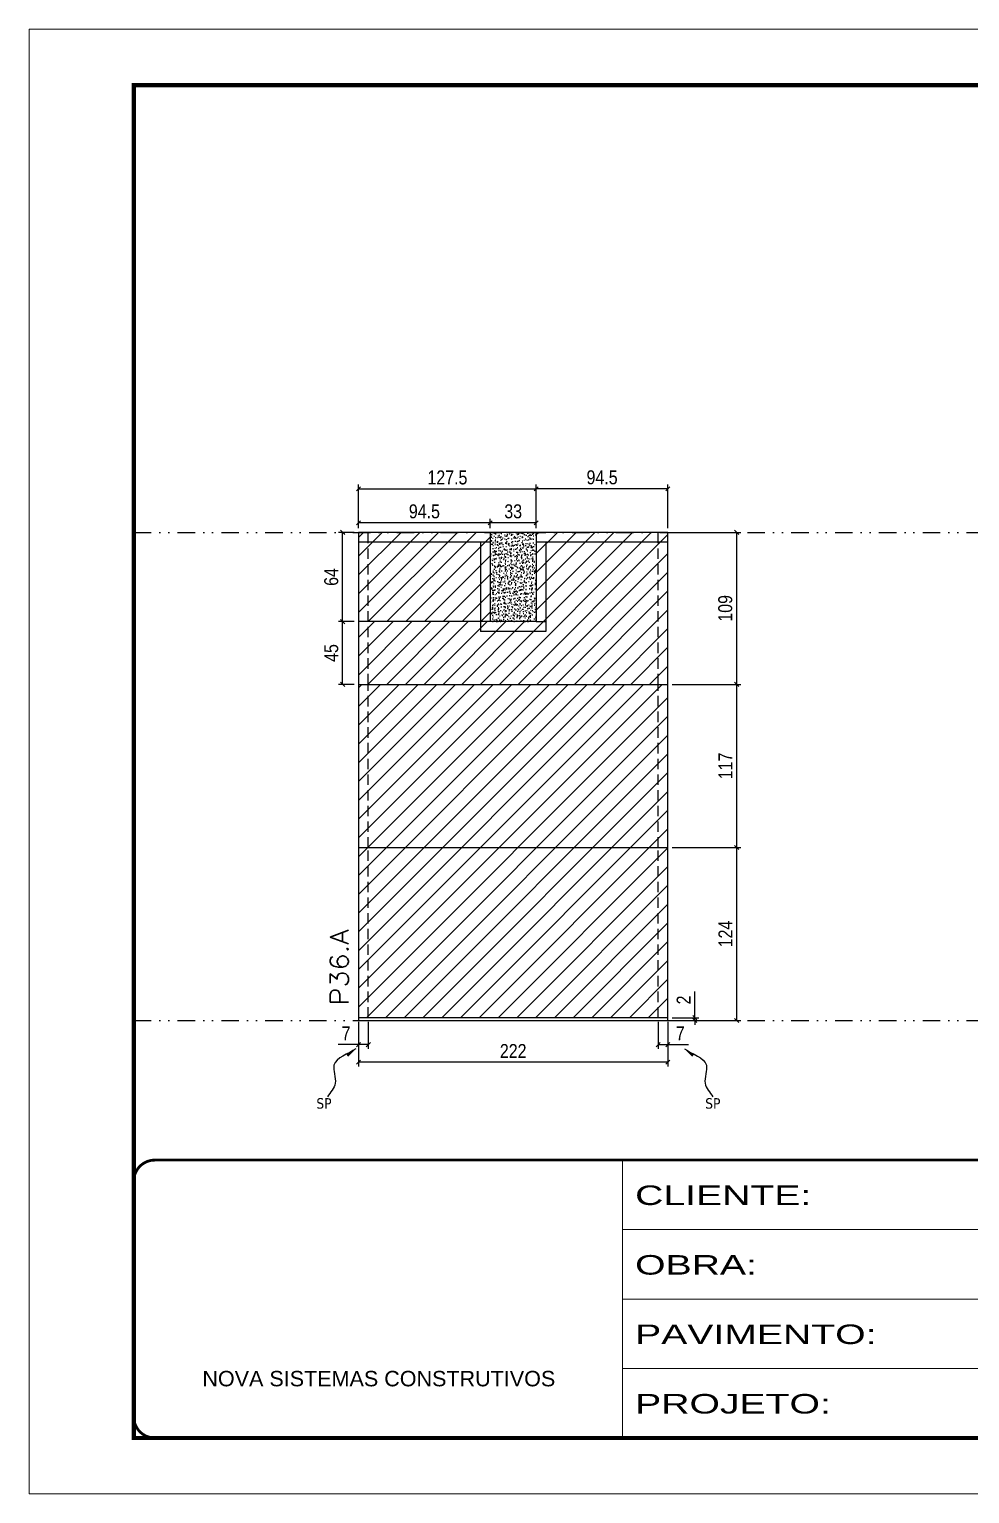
# Model space of a CAD drawing. Extents: x 14400 to 27878, y -21631 to 6985.
# Drawn here: x 15998 to 16673, y -6700 to -5650 of the extents above; entities that cross this region are included whole.
import ezdxf

# ---------------------------------------------------------------- set-up
doc = ezdxf.new("R2010")
doc.units = 0
for name, pattern in [('CONTINUO', [0]), ('DASHED', [0.75, 0.5, -0.25]), ('DIVIDE2', [0.625, 0.25, -0.125, 0, -0.125, 0, -0.125]), ('HIDDEN', [0.375, 0.25, -0.125])]:
    doc.linetypes.add(name, pattern=pattern)
for name, color, linetype in [('COTA', 241, 'Continuous'), ('Nível', 160, 'Continuous'), ('Painéis', 200, 'Continuous'), ('SARR_2.2x7', 40, 'Continuous'), ('Sarrafo de Pressão', 42, 'HIDDEN'), ('texto', 7, 'Continuous')]:
    doc.layers.add(name, color=color, linetype=linetype)
for name, color, linetype, lineweight in [('Folhas', 255, 'Continuous', 9), ('Hachura', 251, 'Continuous', 9), ('SARRAFO DE PRESSAO', 251, 'DASHED', 9), ('Texto Seção', 7, 'Continuous', 15)]:
    doc.layers.add(name, color=color, linetype=linetype, lineweight=lineweight)
doc.styles.add('ARIAL', font='arial.ttf')
doc.styles.add('COTA TECNICA', font='techl___.ttf', dxfattribs={"height": 10})
doc.styles.add('COTA TECNICA-50', font='techl___.ttf', dxfattribs={"height": 10})
doc.styles.add('REGUA-120', font='ROMANS.shx', dxfattribs={"height": 15})
doc.styles.get("Standard").update_dxf_attribs({"font": 'arial.ttf'})
doc.styles.add('Tecnologia', font='')
doc.styles.get('Tecnologia').set_extended_font_data('Forgotten Futurist')
doc.dimstyles.new('COTA PAINEL-50', dxfattribs={"dimtxt": 10, "dimasz": 3, "dimexe": 3, "dimexo": 3, "dimgap": 3, "dimtad": 1, "dimdec": 1, "dimzin": 12, "dimdsep": 46, "dimtxsty": 'COTA TECNICA-50', "dimblk1": 'OBLIQUE', "dimblk2": 'OBLIQUE', "dimsah": 1, "dimcen": 0.9, "dimclrd": 4, "dimclre": 4, "dimclrt": 240, "dimadec": 1, "dimazin": 3, "dimtfac": 1, "dimtdec": 1, "dimtmove": 0, "dimatfit": 3, "dimfxl": 1, "dimtolj": 1, "dimtzin": 12, "dimarcsym": 0})
doc.dimstyles.new('PAINEL', dxfattribs={"dimtxt": 10, "dimasz": 3, "dimexe": 3, "dimexo": 3, "dimgap": 3, "dimtad": 1, "dimdec": 1, "dimzin": 12, "dimdsep": 46, "dimtxsty": 'COTA TECNICA', "dimblk1": 'OBLIQUE', "dimblk2": 'OBLIQUE', "dimsah": 1, "dimcen": 0.9, "dimclrd": 4, "dimclre": 4, "dimclrt": 240, "dimadec": 1, "dimazin": 3, "dimtfac": 1, "dimtdec": 1, "dimtmove": 0, "dimatfit": 3, "dimfxl": 1, "dimtolj": 1, "dimtzin": 12, "dimarcsym": 0})
doc.dimstyles.get("Standard").update_dxf_attribs({"dimtxt": 0.18, "dimasz": 0.18, "dimexe": 0.18, "dimexo": 0.0625, "dimgap": 0.09, "dimtad": 0, "dimtih": 1, "dimtoh": 1, "dimdec": 4, "dimzin": 0, "dimdsep": 46, "dimtxsty": 'Standard', "dimcen": 0.09, "dimadec": 0, "dimazin": 0, "dimtfac": 1, "dimtdec": 4, "dimtofl": 0, "dimtmove": 0, "dimatfit": 3, "dimfxl": 1, "dimtolj": 1, "dimtzin": 0, "dimarcsym": 0})

# ---------------------------------------------------------------- blocks, each defined once
blk = doc.blocks.new('9999999999')
at = {"color": 30, "linetype": 'CONTINUO'}
for p, q in [((98564.6, 34230.2), (98564.6, 34429.4)), ((98564.6, 34379.6), (99584, 34379.6)), ((98564.6, 34329.8), (99488, 34329.8)), ((98564.6, 34280), (99488, 34280))]:
    blk.add_line(p, q, dxfattribs=at)
at = {"color": 30, "linetype": 'CONTINUO', "const_width": 2}
blk.add_lwpolyline([(99584, 34230.2), (99584, 34414.4, 0.414214), (99569, 34429.4), (98229, 34429.4, 0.414214), (98214, 34414.4), (98214, 34245.2, 0.414214), (98229, 34230.2), (99584, 34230.2)], format="xyb", dxfattribs=at)
at = {"layer": 'Folhas'}
blk.add_lwpolyline([(98139, 34190.2), (99624, 34190.2), (99624, 35240.2), (98139, 35240.2)], close=True, dxfattribs=at)
at = {"layer": 'Folhas', "color": 30, "const_width": 3}
blk.add_lwpolyline([(98214, 34230.2), (99584, 34230.2), (99584, 35200.2), (98214, 35200.2)], close=True, dxfattribs=at)
at = {"color": 7, "linetype": 'Continuous', "ltscale": 5, "style": 'ARIAL'}
blk.add_text('NOVA SISTEMAS CONSTRUTIVOS', height=11.059, dxfattribs=at).set_placement((98263.2, 34267.2))
at = {"layer": 'Folhas', "color": 7, "style": 'Tecnologia', "width": 1.5}
for s, p in [('CLIENTE:', (98573.7, 34397.2)), ('OBRA:', (98573.7, 34347.3)), ('PAVIMENTO:', (98573.7, 34297.5)), ('PROJETO:', (98573.7, 34247.7))]:
    blk.add_text(s, height=14, dxfattribs=at).set_placement(p)
blk = doc.blocks.new('_Oblique')
at = {"color": 0, "linetype": 'ByBlock', "lineweight": -2}
blk.add_line((-0.5, -0.5), (0.5, 0.5), dxfattribs=at)
blk = doc.blocks.new('*D2451')
at = {"layer": 'COTA', "color": 4, "lineweight": -2, "transparency": 16777216}
for p, q in [((16234.7, -6361.3), (16234.7, -6393.2)), ((16456.7, -6361.3), (16456.7, -6393.2)), ((16456.7, -6390.2), (16234.7, -6390.2))]:
    blk.add_line(p, q, dxfattribs=at)
at = {"layer": 'Defpoints', "color": 0, "transparency": 16777216}
for p in [(16234.7, -6358.3), (16456.7, -6358.3), (16234.7, -6390.2)]:
    blk.add_point(p, dxfattribs=at)
at = {"layer": 'COTA', "color": 4, "lineweight": -2, "transparency": 16777216, "xscale": 3, "yscale": 3, "zscale": 3, "rotation": 180}
blk.add_blockref('_Oblique', (16234.7, -6390.2), dxfattribs=at)
at = {"layer": 'COTA', "color": 4, "lineweight": -2, "transparency": 16777216, "xscale": 3, "yscale": 3, "zscale": 3}
blk.add_blockref('_Oblique', (16456.7, -6390.2), dxfattribs=at)
at = {"layer": 'COTA', "color": 240, "transparency": 16777216, "insert": (16345.7, -6382.2), "char_height": 10, "attachment_point": 5, "style": 'COTA TECNICA'}
blk.add_mtext('\\A1;222', dxfattribs=at)
blk = doc.blocks.new('*D2452')
at = {"layer": 'COTA', "color": 4, "lineweight": -2, "transparency": 16777216}
for p, q in [((16449.7, -6361.3), (16449.7, -6380.6)), ((16456.7, -6363.3), (16456.7, -6380.6)), ((16449.7, -6377.6), (16456.7, -6377.6)), ((16456.7, -6377.6), (16471.4, -6377.6))]:
    blk.add_line(p, q, dxfattribs=at)
at = {"layer": 'Defpoints', "color": 0, "transparency": 16777216}
for p in [(16449.7, -6358.3), (16456.7, -6360.3), (16456.7, -6377.6)]:
    blk.add_point(p, dxfattribs=at)
at = {"layer": 'COTA', "color": 4, "lineweight": -2, "transparency": 16777216, "xscale": 3, "yscale": 3, "zscale": 3, "rotation": 180}
blk.add_blockref('_Oblique', (16449.7, -6377.6), dxfattribs=at)
at = {"layer": 'COTA', "color": 4, "lineweight": -2, "transparency": 16777216, "xscale": 3, "yscale": 3, "zscale": 3}
blk.add_blockref('_Oblique', (16456.7, -6377.6), dxfattribs=at)
at = {"layer": 'COTA', "color": 240, "transparency": 16777216, "insert": (16465.6, -6369.5), "char_height": 10, "attachment_point": 5, "style": 'COTA TECNICA-50'}
blk.add_mtext('\\A1;7', dxfattribs=at)
blk = doc.blocks.new('*D2453')
at = {"layer": 'COTA', "color": 4, "lineweight": -2, "transparency": 16777216}
for p, q in [((16241.7, -6361.3), (16241.7, -6380.6)), ((16234.7, -6363.3), (16234.7, -6380.6)), ((16234.7, -6377.6), (16220, -6377.6)), ((16241.7, -6377.6), (16234.7, -6377.6))]:
    blk.add_line(p, q, dxfattribs=at)
at = {"layer": 'Defpoints', "color": 0, "transparency": 16777216}
for p in [(16234.7, -6360.3), (16241.7, -6358.3), (16234.7, -6377.6)]:
    blk.add_point(p, dxfattribs=at)
at = {"layer": 'COTA', "color": 4, "lineweight": -2, "transparency": 16777216, "xscale": 3, "yscale": 3, "zscale": 3, "rotation": 180}
blk.add_blockref('_Oblique', (16234.7, -6377.6), dxfattribs=at)
at = {"layer": 'COTA', "color": 4, "lineweight": -2, "transparency": 16777216, "xscale": 3, "yscale": 3, "zscale": 3}
blk.add_blockref('_Oblique', (16241.7, -6377.6), dxfattribs=at)
at = {"layer": 'COTA', "color": 240, "transparency": 16777216, "insert": (16225.8, -6369.5), "char_height": 10, "attachment_point": 5, "style": 'COTA TECNICA-50'}
blk.add_mtext('\\A1;7', dxfattribs=at)
blk = doc.blocks.new('*D2454')
at = {"layer": 'COTA', "color": 4, "lineweight": -2, "transparency": 16777216}
for p, q in [((16476, -6358.3), (16476, -6339.5)), ((16459.7, -6358.3), (16479, -6358.3)), ((16459.7, -6360.3), (16479, -6360.3)), ((16476, -6360.3), (16476, -6358.3)), ((16476, -6360.3), (16476, -6363.3))]:
    blk.add_line(p, q, dxfattribs=at)
at = {"layer": 'Defpoints', "color": 0, "transparency": 16777216}
for p in [(16456.7, -6358.3), (16456.7, -6360.3), (16476, -6360.3)]:
    blk.add_point(p, dxfattribs=at)
at = {"layer": 'COTA', "color": 4, "lineweight": -2, "transparency": 16777216, "xscale": 3, "yscale": 3, "zscale": 3}
for p, rotation in [((16476, -6358.3), 270), ((16476, -6360.3), 90)]:
    blk.add_blockref('_Oblique', p, dxfattribs=dict(at, rotation=rotation))
at = {"layer": 'COTA', "color": 240, "transparency": 16777216, "insert": (16468, -6345.6), "char_height": 10, "attachment_point": 5, "rotation": 90, "style": 'COTA TECNICA-50'}
blk.add_mtext('\\A1;2', dxfattribs=at)
blk = doc.blocks.new('*D2455')
at = {"layer": 'COTA', "color": 4, "lineweight": -2, "transparency": 16777216}
for p, q in [((16459.7, -6119.3), (16509.1, -6119.3)), ((16506.1, -6236.3), (16506.1, -6119.3)), ((16459.7, -6236.3), (16509.1, -6236.3))]:
    blk.add_line(p, q, dxfattribs=at)
at = {"layer": 'Defpoints', "color": 0, "transparency": 16777216}
for p in [(16456.7, -6119.3), (16506.1, -6119.3), (16456.7, -6236.3)]:
    blk.add_point(p, dxfattribs=at)
at = {"layer": 'COTA', "color": 4, "lineweight": -2, "transparency": 16777216, "xscale": 3, "yscale": 3, "zscale": 3}
for p, rotation in [((16506.1, -6119.3), 90), ((16506.1, -6236.3), 270)]:
    blk.add_blockref('_Oblique', p, dxfattribs=dict(at, rotation=rotation))
at = {"layer": 'COTA', "color": 240, "transparency": 16777216, "insert": (16498, -6177.8), "char_height": 10, "attachment_point": 5, "rotation": 90, "style": 'COTA TECNICA-50'}
blk.add_mtext('\\A1;117', dxfattribs=at)
blk = doc.blocks.new('*D2470')
at = {"layer": 'COTA', "color": 4, "linetype": 'ByBlock', "lineweight": -2, "transparency": 16777216}
for p, q in [((16459.7, -6236.3), (16509.1, -6236.3)), ((16506.1, -6360.3), (16506.1, -6236.3)), ((16459.7, -6360.3), (16509.1, -6360.3))]:
    blk.add_line(p, q, dxfattribs=at)
at = {"layer": 'Defpoints', "color": 0, "linetype": 'ByBlock', "transparency": 16777216}
for p in [(16456.7, -6236.3), (16506.1, -6236.3), (16456.7, -6360.3)]:
    blk.add_point(p, dxfattribs=at)
at = {"layer": 'COTA', "color": 4, "linetype": 'ByBlock', "lineweight": -2, "transparency": 16777216, "xscale": 3, "yscale": 3, "zscale": 3}
for p, rotation in [((16506.1, -6236.3), 90), ((16506.1, -6360.3), 270)]:
    blk.add_blockref('_Oblique', p, dxfattribs=dict(at, rotation=rotation))
at = {"layer": 'COTA', "color": 240, "linetype": 'ByBlock', "transparency": 16777216, "insert": (16498, -6298.3), "char_height": 10, "attachment_point": 5, "rotation": 90, "style": 'COTA TECNICA'}
blk.add_mtext('\\A1;124', dxfattribs=at)
blk = doc.blocks.new('*D2471')
at = {"layer": 'COTA', "color": 4, "linetype": 'ByBlock', "lineweight": -2, "transparency": 16777216}
for p, q in [((16459.7, -6236.3), (16509.1, -6236.3)), ((16506.1, -6360.3), (16506.1, -6236.3)), ((16459.7, -6360.3), (16509.1, -6360.3))]:
    blk.add_line(p, q, dxfattribs=at)
at = {"layer": 'Defpoints', "color": 0, "linetype": 'ByBlock', "transparency": 16777216}
for p in [(16456.7, -6236.3), (16506.1, -6236.3), (16456.7, -6360.3)]:
    blk.add_point(p, dxfattribs=at)
at = {"layer": 'COTA', "color": 4, "linetype": 'ByBlock', "lineweight": -2, "transparency": 16777216, "xscale": 3, "yscale": 3, "zscale": 3}
for p, rotation in [((16506.1, -6236.3), 90), ((16506.1, -6360.3), 270)]:
    blk.add_blockref('_Oblique', p, dxfattribs=dict(at, rotation=rotation))
at = {"layer": 'COTA', "color": 240, "linetype": 'ByBlock', "transparency": 16777216, "insert": (16498, -6298.3), "char_height": 10, "attachment_point": 5, "rotation": 90, "style": 'COTA TECNICA'}
blk.add_mtext('\\A1;124', dxfattribs=at)
blk = doc.blocks.new('*D2472')
at = {"layer": 'COTA', "color": 4, "lineweight": -2, "transparency": 16777216}
for p, q in [((16459.7, -6010.3), (16509.1, -6010.3)), ((16506.1, -6119.3), (16506.1, -6010.3)), ((16459.7, -6119.3), (16509.1, -6119.3))]:
    blk.add_line(p, q, dxfattribs=at)
at = {"layer": 'Defpoints', "color": 0, "transparency": 16777216}
for p in [(16456.7, -6010.3), (16506.1, -6010.3), (16456.7, -6119.3)]:
    blk.add_point(p, dxfattribs=at)
at = {"layer": 'COTA', "color": 4, "lineweight": -2, "transparency": 16777216, "xscale": 3, "yscale": 3, "zscale": 3}
for p, rotation in [((16506.1, -6010.3), 90), ((16506.1, -6119.3), 270)]:
    blk.add_blockref('_Oblique', p, dxfattribs=dict(at, rotation=rotation))
at = {"layer": 'COTA', "color": 240, "transparency": 16777216, "insert": (16497.9, -6064.8), "char_height": 10, "attachment_point": 5, "rotation": 90, "style": 'COTA TECNICA'}
blk.add_mtext('\\A1;109', dxfattribs=at)
blk = doc.blocks.new('*D2483')
at = {"layer": 'COTA', "color": 4, "lineweight": -2, "transparency": 16777216}
for p, q in [((16231.7, -6074.3), (16220.3, -6074.3)), ((16223.3, -6119.3), (16223.3, -6074.3)), ((16231.7, -6119.3), (16220.3, -6119.3))]:
    blk.add_line(p, q, dxfattribs=at)
at = {"layer": 'Defpoints', "color": 0, "transparency": 16777216}
for p in [(16223.3, -6074.3), (16234.7, -6074.3), (16234.7, -6119.3)]:
    blk.add_point(p, dxfattribs=at)
at = {"layer": 'COTA', "color": 4, "lineweight": -2, "transparency": 16777216, "xscale": 3, "yscale": 3, "zscale": 3}
for p, rotation in [((16223.3, -6074.3), 90), ((16223.3, -6119.3), 270)]:
    blk.add_blockref('_Oblique', p, dxfattribs=dict(at, rotation=rotation))
at = {"layer": 'COTA', "color": 240, "transparency": 16777216, "insert": (16215.2, -6096.8), "char_height": 10, "attachment_point": 5, "rotation": 90, "style": 'COTA TECNICA'}
blk.add_mtext('\\A1;45', dxfattribs=at)
blk = doc.blocks.new('*D2484')
at = {"layer": 'COTA', "color": 4, "lineweight": -2, "transparency": 16777216}
for p, q in [((16231.7, -6010.3), (16220.3, -6010.3)), ((16223.3, -6074.3), (16223.3, -6010.3)), ((16231.7, -6074.3), (16220.3, -6074.3))]:
    blk.add_line(p, q, dxfattribs=at)
at = {"layer": 'Defpoints', "color": 0, "transparency": 16777216}
for p in [(16223.3, -6010.3), (16234.7, -6010.3), (16234.7, -6074.3)]:
    blk.add_point(p, dxfattribs=at)
at = {"layer": 'COTA', "color": 4, "lineweight": -2, "transparency": 16777216, "xscale": 3, "yscale": 3, "zscale": 3}
for p, rotation in [((16223.3, -6010.3), 90), ((16223.3, -6074.3), 270)]:
    blk.add_blockref('_Oblique', p, dxfattribs=dict(at, rotation=rotation))
at = {"layer": 'COTA', "color": 240, "transparency": 16777216, "insert": (16215.2, -6042.3), "char_height": 10, "attachment_point": 5, "rotation": 90, "style": 'COTA TECNICA'}
blk.add_mtext('\\A1;64', dxfattribs=at)
blk = doc.blocks.new('*D2485')
at = {"layer": 'COTA', "color": 4, "lineweight": -2, "transparency": 16777216}
for p, q in [((16234.7, -6007.3), (16234.7, -6000.5)), ((16329.2, -6003.5), (16234.7, -6003.5)), ((16329.2, -6007.3), (16329.2, -6000.5))]:
    blk.add_line(p, q, dxfattribs=at)
at = {"layer": 'Defpoints', "color": 0, "transparency": 16777216}
for p in [(16234.7, -6003.5), (16234.7, -6010.3), (16329.2, -6010.3)]:
    blk.add_point(p, dxfattribs=at)
at = {"layer": 'COTA', "color": 4, "lineweight": -2, "transparency": 16777216, "xscale": 3, "yscale": 3, "zscale": 3, "rotation": 180}
blk.add_blockref('_Oblique', (16234.7, -6003.5), dxfattribs=at)
at = {"layer": 'COTA', "color": 4, "lineweight": -2, "transparency": 16777216, "xscale": 3, "yscale": 3, "zscale": 3}
blk.add_blockref('_Oblique', (16329.2, -6003.5), dxfattribs=at)
at = {"layer": 'COTA', "color": 240, "transparency": 16777216, "insert": (16282, -5995.3), "char_height": 10, "attachment_point": 5, "style": 'COTA TECNICA'}
blk.add_mtext('\\A1;94.5', dxfattribs=at)
blk = doc.blocks.new('*D2486')
at = {"layer": 'COTA', "color": 4, "lineweight": -2, "transparency": 16777216}
for p, q in [((16234.7, -6007.3), (16234.7, -5976.1)), ((16234.7, -5979.1), (16362.2, -5979.1)), ((16362.2, -6007.3), (16362.2, -5976.1))]:
    blk.add_line(p, q, dxfattribs=at)
at = {"layer": 'Defpoints', "color": 0, "transparency": 16777216}
for p in [(16362.2, -5979.1), (16234.7, -6010.3), (16362.2, -6010.3)]:
    blk.add_point(p, dxfattribs=at)
at = {"layer": 'COTA', "color": 4, "lineweight": -2, "transparency": 16777216, "xscale": 3, "yscale": 3, "zscale": 3, "rotation": 180}
blk.add_blockref('_Oblique', (16234.7, -5979.1), dxfattribs=at)
at = {"layer": 'COTA', "color": 4, "lineweight": -2, "transparency": 16777216, "xscale": 3, "yscale": 3, "zscale": 3}
blk.add_blockref('_Oblique', (16362.2, -5979.1), dxfattribs=at)
at = {"layer": 'COTA', "color": 240, "transparency": 16777216, "insert": (16298.5, -5971), "char_height": 10, "attachment_point": 5, "style": 'COTA TECNICA'}
blk.add_mtext('\\A1;127.5', dxfattribs=at)
blk = doc.blocks.new('*D2487')
at = {"layer": 'COTA', "color": 4, "lineweight": -2, "transparency": 16777216}
for p, q in [((16329.2, -6007.3), (16329.2, -6000.5)), ((16362.2, -6003.5), (16329.2, -6003.5)), ((16362.2, -6007.3), (16362.2, -6000.5))]:
    blk.add_line(p, q, dxfattribs=at)
at = {"layer": 'Defpoints', "color": 0, "transparency": 16777216}
for p in [(16329.2, -6003.5), (16329.2, -6010.3), (16362.2, -6010.3)]:
    blk.add_point(p, dxfattribs=at)
at = {"layer": 'COTA', "color": 4, "lineweight": -2, "transparency": 16777216, "xscale": 3, "yscale": 3, "zscale": 3, "rotation": 180}
blk.add_blockref('_Oblique', (16329.2, -6003.5), dxfattribs=at)
at = {"layer": 'COTA', "color": 4, "lineweight": -2, "transparency": 16777216, "xscale": 3, "yscale": 3, "zscale": 3}
blk.add_blockref('_Oblique', (16362.2, -6003.5), dxfattribs=at)
at = {"layer": 'COTA', "color": 240, "transparency": 16777216, "insert": (16345.7, -5995.3), "char_height": 10, "attachment_point": 5, "style": 'COTA TECNICA'}
blk.add_mtext('\\A1;33', dxfattribs=at)
blk = doc.blocks.new('*D2488')
at = {"layer": 'COTA', "color": 4, "lineweight": -2, "transparency": 16777216}
for p, q in [((16362.2, -6007.3), (16362.2, -5976.1)), ((16456.7, -5979.1), (16362.2, -5979.1)), ((16456.7, -6007.3), (16456.7, -5976.1))]:
    blk.add_line(p, q, dxfattribs=at)
at = {"layer": 'Defpoints', "color": 0, "transparency": 16777216}
for p in [(16362.2, -5979.1), (16362.2, -6010.3), (16456.7, -6010.3)]:
    blk.add_point(p, dxfattribs=at)
at = {"layer": 'COTA', "color": 4, "lineweight": -2, "transparency": 16777216, "xscale": 3, "yscale": 3, "zscale": 3, "rotation": 180}
blk.add_blockref('_Oblique', (16362.2, -5979.1), dxfattribs=at)
at = {"layer": 'COTA', "color": 4, "lineweight": -2, "transparency": 16777216, "xscale": 3, "yscale": 3, "zscale": 3}
blk.add_blockref('_Oblique', (16456.7, -5979.1), dxfattribs=at)
at = {"layer": 'COTA', "color": 240, "transparency": 16777216, "insert": (16409.5, -5970.9), "char_height": 10, "attachment_point": 5, "style": 'COTA TECNICA'}
blk.add_mtext('\\A1;94.5', dxfattribs=at)

msp = doc.modelspace()

# ---------------------------------------------------------------- hatches: boundary and pattern name
at = {"layer": 'COTA'}
h = msp.add_hatch(dxfattribs=at)
h.set_pattern_fill('AR-CONC', color=256, scale=0.03)
h.set_pattern_definition([(50, (13.93, 1e-11), (5.4655401, -0.4781726), [0.5715, -6.2865]), (355, (13.93, 1e-11), (-1.0573026, 5.7317054), [0.4572, -5.0292175]), (100.451445, (14.3854, -0.04), (4.4082374, 5.2535326), [0.4857003, -5.3427073]), (46.1842, (13.93, 1.524), (8.1323712, -1.2612698), [0.85725, -9.42975]), (96.63556, (14.608, 1.419), (7.122124, 7.4227837), [0.7285507, -8.0140682]), (351.18415, (13.93, 1.524), (7.122124, 7.4227837), [0.685799, -7.543792]), (21, (14.692, 1.143), (4.5484317, -3.067956), [0.5715, -6.2865]), (326, (14.692, 1.143), (1.8540609, 5.525639), [0.4572, -5.0292]), (71.451445, (15.071, 0.8873), (6.4024926, 2.457683), [0.4857003, -5.3426981]), (37.5, (13.93, 1e-11), (0.0926581, 2.53665117), [0, -4.96824, 0, -5.1054, 0, -5.04825]), (7.5, (13.93, 1e-11), (2.00458988, 3.00541724), [0, -2.91084, 0, -4.85394, 0, -1.92405]), (327.5, (12.2307, 1e-11), (4.06771786, -0.17186232), [0, -1.905, 0, -5.9436, 0, -7.8867]), (317.5, (11.4687, 1e-11), (4.44387544, 0.7627947), [0, -2.4765, 0, -3.94716, 0, -5.6007])])
h.paths.add_polyline_path([(16329.21, -6074.32), (16362.21, -6074.32), (16362.21, -6010.32), (16329.21, -6010.32)])
at = {"layer": 'Hachura', "linetype": 'ByBlock'}
h = msp.add_hatch(dxfattribs=at)
h.set_pattern_fill('ANSI31', color=256, scale=3)
h.set_pattern_definition([(45, (-3170, 0), (-6.735192, 6.735192), [])])
h.paths.add_polyline_path([(16329.21, -6074.32), (16329.21, -6010.32), (16234.71, -6010.32), (16234.71, -6074.32)])
h.paths.add_polyline_path([(16234.71, -6119.32), (16234.71, -6236.32), (16456.71, -6236.32), (16456.71, -6119.32)])
h.paths.add_polyline_path([(16234.71, -6236.32), (16234.71, -6358.32), (16456.71, -6358.32), (16456.71, -6236.32)])
h.paths.add_polyline_path([(16717.81, -6236.32), (16717.81, -6358.32), (16939.81, -6358.32), (16939.81, -6236.32)])
h.paths.add_polyline_path([(16717.81, -6154.32), (16717.81, -6236.32), (16939.81, -6236.32), (16939.81, -6154.32)])
h.paths.add_polyline_path([(16939.81, -6154.32), (16939.81, -6117.32), (16717.81, -6117.32), (16717.81, -6154.32)])
h.paths.add_polyline_path([(16939.81, -6090.32), (16939.81, -6010.32), (16717.81, -6010.32), (16717.81, -6090.32)])
h.paths.add_polyline_path([(17191.35, -6358.32), (17216.35, -6358.32), (17216.35, -6144.32), (17191.35, -6144.32)])
at = {"layer": 'Hachura'}
h = msp.add_hatch(dxfattribs=at)
h.set_pattern_fill('ANSI31', color=256, scale=3)
h.paths.add_polyline_path([(16456.71, -6010.32), (16362.21, -6010.32), (16362.21, -6074.32), (16234.71, -6074.32), (16234.71, -6119.32), (16456.71, -6119.32)])

# ---------------------------------------------------------------- linework, layer by layer
at = {"layer": 'COTA'}
for p, q in [((16362.21, -6010.32), (16329.21, -6010.32)), ((16322.21, -6074.32), (16322.21, -6081.32)), ((16362.21, -6074.32), (16369.21, -6074.32)), ((16369.21, -6074.32), (16369.21, -6081.32))]:
    msp.add_line(p, q, dxfattribs=at)
at = {"layer": 'Nível', "color": 4, "linetype": 'DIVIDE2', "ltscale": 50}
for p, q in [((16073.47, -6010.32), (17443.47, -6010.32)), ((16073.47, -6360.32), (17443.47, -6360.32))]:
    msp.add_line(p, q, dxfattribs=at)
at = {"layer": 'Painéis'}
for p, q in [((16329.21, -6010.32), (16234.71, -6010.32)), ((16234.71, -6010.32), (16234.71, -6358.32)), ((16329.21, -6010.32), (16329.21, -6074.32)), ((16456.71, -6010.32), (16362.21, -6010.32)), ((16362.21, -6010.32), (16362.21, -6074.32)), ((16456.71, -6358.32), (16456.71, -6010.32)), ((16362.21, -6074.32), (16234.71, -6074.32)), ((16234.71, -6119.32), (16456.71, -6119.32)), ((16234.71, -6236.32), (16456.71, -6236.32))]:
    msp.add_line(p, q, dxfattribs=at)
msp.add_lwpolyline([(16456.71, -6358.32), (16234.71, -6358.32), (16234.71, -6360.32), (16456.71, -6360.32)], close=True, dxfattribs=at)
at = {"layer": 'SARR_2.2x7'}
for p, q in [((16329.21, -6017.32), (16234.71, -6017.32)), ((16322.21, -6017.32), (16322.21, -6074.32)), ((16456.71, -6017.32), (16362.21, -6017.32)), ((16369.21, -6017.32), (16369.21, -6074.32)), ((16369.21, -6081.32), (16322.21, -6081.32))]:
    msp.add_line(p, q, dxfattribs=at)
at = {"layer": 'Sarrafo de Pressão', "ltscale": 30}
for p, q in [((16241.71, -6074.32), (16241.71, -6010.32)), ((16449.71, -6119.32), (16449.71, -6010.32)), ((16449.71, -6119.32), (16449.71, -6010.32)), ((16241.71, -6119.32), (16241.71, -6074.32)), ((16241.71, -6236.32), (16241.71, -6119.32)), ((16449.71, -6236.32), (16449.71, -6119.32)), ((16241.71, -6358.32), (16241.71, -6236.32)), ((16449.71, -6358.32), (16449.71, -6236.32))]:
    msp.add_line(p, q, dxfattribs=at)

# ---------------------------------------------------------------- block references
at = {"layer": 'SARRAFO DE PRESSAO', "color": 6, "linetype": 'ByBlock'}
msp.add_blockref('9999999999', (-82140.51, -40889.8), dxfattribs=at)

# ---------------------------------------------------------------- texts
at = {"layer": 'texto', "color": 0, "char_height": 7.5, "attachment_point": 5}
for insert in [(16209.93, -6419.81), (16488.96, -6419.81)]:
    msp.add_mtext('{\\fTahoma|b0|i0|c0|p34;\\C4;SP}', dxfattribs=dict(at, insert=insert))
at = {"layer": 'Texto Seção', "style": 'REGUA-120', "width": 1.1}
msp.add_text('P36.A', height=13, rotation=90, dxfattribs=at).set_placement((16227.46, -6349.55))

# ---------------------------------------------------------------- dimensions: what is measured, and where the dimension line sits
at = {"layer": 'COTA'}
for base, p1, p2, dimstyle, picture, middle in [((16362.21, -5979.08), (16234.71, -6010.32), (16362.21, -6010.32), 'PAINEL', '*D2486', (16298.46, -5970.97)), ((16362.21, -5979.08), (16456.71, -6010.32), (16362.21, -6010.32), 'PAINEL', '*D2488', (16409.46, -5970.94)), ((16234.71, -6003.48), (16329.21, -6010.32), (16234.71, -6010.32), 'PAINEL', '*D2485', (16281.96, -5995.34)), ((16329.21, -6003.48), (16362.21, -6010.32), (16329.21, -6010.32), 'PAINEL', '*D2487', (16345.71, -5995.26)), ((16456.71, -6377.56), (16449.71, -6358.32), (16456.71, -6360.32), 'COTA PAINEL-50', '*D2452', (16465.57, -6369.48))]:
    dim = msp.add_linear_dim(base=base, p1=p1, p2=p2, dimstyle=dimstyle, dxfattribs=at)
    dim.commit()
    dim.dimension.update_dxf_attribs({"geometry": picture, "text_midpoint": middle})
for base, p1, p2, angle, override, picture, middle in [((16223.34, -6010.32), (16234.71, -6074.32), (16234.71, -6010.32), 90, {"dimtmove": 1}, '*D2484', (16215.23, -6042.32)), ((16234.71, -6390.21), (16456.71, -6358.32), (16234.71, -6358.32), 180, {"dimarcsym": 2}, '*D2451', (16345.71, -6382.21))]:
    dim = msp.add_linear_dim(base=base, p1=p1, p2=p2, angle=angle, dimstyle='PAINEL', override=override, dxfattribs=at)
    dim.commit()
    dim.dimension.update_dxf_attribs({"geometry": picture, "text_midpoint": middle})
for base, p1, p2, angle, dimstyle, picture, middle in [((16506.08, -6010.32), (16456.71, -6119.32), (16456.71, -6010.32), 90, 'PAINEL', '*D2472', (16497.94, -6064.82)), ((16223.34, -6074.32), (16234.71, -6119.32), (16234.71, -6074.32), 90, 'PAINEL', '*D2483', (16215.23, -6096.82)), ((16506.08, -6119.32), (16456.71, -6236.32), (16456.71, -6119.32), 90, 'COTA PAINEL-50', '*D2455', (16498, -6177.82)), ((16234.71, -6377.56), (16241.71, -6358.32), (16234.71, -6360.32), 180, 'COTA PAINEL-50', '*D2453', (16225.84, -6369.48))]:
    dim = msp.add_linear_dim(base=base, p1=p1, p2=p2, angle=angle, dimstyle=dimstyle, dxfattribs=at)
    dim.commit()
    dim.dimension.update_dxf_attribs({"geometry": picture, "text_midpoint": middle})
at = {"layer": 'COTA', "linetype": 'ByBlock'}
for picture in ['*D2470', '*D2471']:
    dim = msp.add_aligned_dim(p1=(16456.71, -6360.32), p2=(16456.71, -6236.32), distance=-49.37, dimstyle='PAINEL', dxfattribs=at)
    dim.commit()
    dim.dimension.update_dxf_attribs({"geometry": picture, "text_midpoint": (16498, -6298.32)})
at = {"layer": 'COTA'}
dim = msp.add_linear_dim(base=(16475.97, -6360.32), p1=(16456.71, -6358.32), p2=(16456.71, -6360.32), angle=90, dimstyle='COTA PAINEL-50', dxfattribs=at)
dim.commit()
dim.dimension.update_dxf_attribs({"geometry": '*D2454', "text_midpoint": (16475.97, -6345.57), "dimtype": 160})

# ---------------------------------------------------------------- leaders
at = {"layer": 'COTA', "path_type": 1}
for points in [[(16232.88, -6380.5), (16217.09, -6392.33), (16218.02, -6405.34), (16212.47, -6415.12)], [(16468.54, -6380.5), (16484.32, -6392.33), (16483.4, -6405.34), (16488.95, -6415.12)]]:
    msp.add_leader(points, dimstyle='Standard', override={"dimasz": 8}, dxfattribs=at)

doc.saveas('drawing.dxf')
